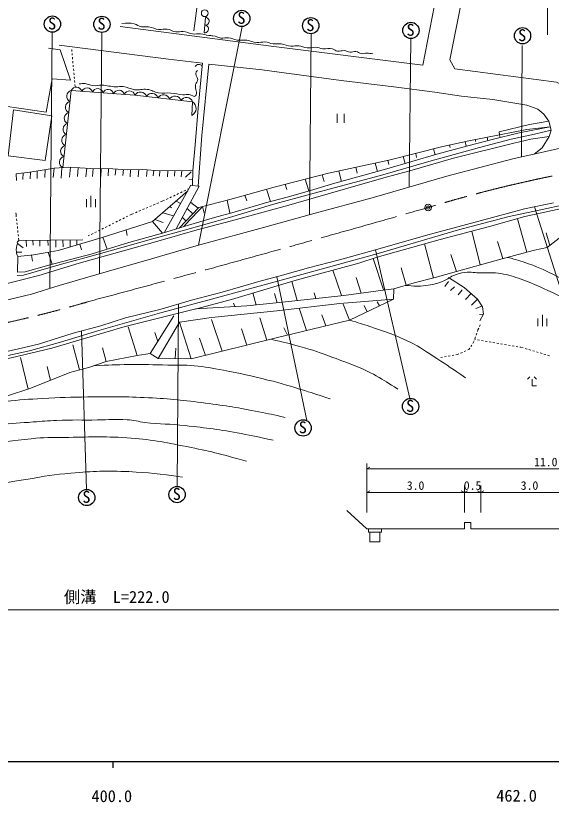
# Model space of a CAD drawing. Units: millimetres, scale not verified, with parts at other scales. Extents: x 40000 to 680000, y 20000 to 380000.
# Drawn here: x 453090 to 535332, y 198715 to 319535 of the extents above; entities that cross this region are included whole.
import ezdxf
from ezdxf.enums import TextEntityAlignment as Align

# ---------------------------------------------------------------- set-up
doc = ezdxf.new("R2010")
doc.units = ezdxf.units.MM
doc.header["$LTSCALE"] = 1000
doc.header["$PDMODE"] = 32
doc.header["$PDSIZE"] = 500
doc.linetypes.add('CHAIN', pattern=[18.5, 12, -1.5, 3.5, -1.5])
for name, color, linetype, lineweight in [('M-BGD', 7, 'Continuous', 13), ('M-BMK', 2, 'CHAIN', 13), ('M-BMK-SRVR', 3, 'Continuous', 13), ('M-STR-HTXT', 7, 'Continuous', 13), ('M-TTL-BAND', 7, 'Continuous', 25)]:
    doc.layers.add(name, color=color, linetype=linetype, lineweight=lineweight)
doc.styles.add('ＭＳ ゴシック', font='')
doc.styles.get('ＭＳ ゴシック').set_extended_font_data('MS Gothic')

msp = doc.modelspace()

# ---------------------------------------------------------------- linework, layer by layer
at = {"layer": 'M-BGD'}
for p, q in [((481466, 324792), (480418, 317228)), ((482036, 316912), (482233, 319274)), ((487844, 317867), (481169, 284308)), ((458683, 317000), (458339, 277650)), ((466306, 316967), (465966, 279894)), ((498463, 316757), (498181, 288937)), ((513760, 316026), (513518, 293202)), ((461691, 314339), (461717, 314053)), ((530777, 297834), (530881, 314983)), ((461744, 313754), (461771, 313455)), ((461799, 313156), (461826, 312858)), ((461853, 312559), (461880, 312260)), ((461907, 311961), (461934, 311662)), ((461961, 311364), (461988, 311065)), ((462015, 310766), (462042, 310467)), ((462069, 310169), (462096, 309870)), ((462124, 309571), (462151, 309272)), ((462178, 308973), (462204, 308687)), ((502469, 304465), (502469, 303065)), ((503519, 303065), (503519, 304465)), ((525510, 300881), (525588, 300329)), ((527396, 301245), (527505, 300820)), ((519708, 299664), (519816, 299278)), ((522100, 300205), (522239, 299477)), ((523677, 300527), (523716, 300201)), ((517251, 299076), (517517, 298182)), ((510240, 297328), (510367, 296665)), ((512563, 297903), (512884, 296826)), ((514520, 298393), (514658, 297773)), ((458993, 296107), (458842, 294684)), ((460169, 296195), (460076, 294571)), ((461517, 296259), (461329, 294741)), ((462676, 296184), (462583, 294856)), ((463984, 296100), (463879, 294779)), ((464972, 296055), (464877, 294829)), ((466222, 296038), (466145, 294823)), ((467331, 296022), (467270, 294962)), ((505312, 296248), (505545, 295366)), ((508284, 296899), (508651, 295612)), ((453172, 295259), (453182, 294213)), ((454221, 295388), (454199, 294373)), ((455333, 295530), (455282, 294505)), ((456366, 295704), (456356, 294533)), ((457624, 295905), (457533, 294675)), ((468469, 295985), (468384, 295034)), ((469624, 295912), (469531, 295006)), ((470738, 295883), (470688, 294795)), ((472001, 295909), (471880, 294790)), ((473296, 295874), (473185, 294857)), ((474287, 295801), (474215, 294940)), ((475195, 295734), (475185, 294890)), ((476470, 295745), (476409, 294785)), ((477545, 295754), (477490, 294890)), ((478598, 295763), (478498, 294763)), ((480022, 295550), (479185, 294724)), ((480297, 295778), (480211, 293453)), ((500172, 295089), (500459, 294094)), ((502730, 295682), (503114, 294090)), ((480247, 294431), (479684, 294386)), ((494451, 293638), (494712, 292821)), ((497561, 294427), (498107, 292616)), ((474102, 287912), (479498, 292627)), ((478377, 292355), (478648, 292484)), ((478919, 292612), (479190, 292741)), ((479462, 292869), (479699, 292982)), ((480211, 293453), (481117, 293358)), ((491602, 292884), (492230, 291015)), ((463941, 290116), (463941, 291341)), ((464641, 290116), (464641, 291866)), ((465341, 290116), (465341, 291341)), ((475700, 291087), (475937, 291199)), ((476208, 291328), (476479, 291456)), ((476750, 291585), (477022, 291713)), ((477293, 291842), (477564, 291970)), ((477835, 292098), (478106, 292227)), ((485567, 291198), (485992, 289199)), ((488288, 291954), (488596, 291124)), ((473115, 289983), (473391, 290101)), ((473667, 290219), (473943, 290336)), ((474219, 290454), (474495, 290572)), ((474771, 290690), (475047, 290808)), ((475322, 290926), (475700, 291087)), ((476754, 290229), (477012, 290050)), ((477712, 291067), (478399, 290684)), ((481127, 289973), (479999, 290868)), ((481763, 290213), (482030, 289203)), ((532762, 290196), (541220, 263352)), ((453106, 289282), (453138, 288988)), ((453138, 288988), (453176, 288636)), ((470597, 288893), (470806, 288997)), ((470806, 288997), (471184, 289158)), ((471460, 289276), (471736, 289394)), ((472012, 289512), (472288, 289629)), ((472563, 289747), (472839, 289865)), ((475669, 289282), (477334, 288801)), ((479422, 289920), (480269, 289089)), ((453208, 288338), (453240, 288040)), ((453272, 287741), (453304, 287443)), ((467912, 287555), (468180, 287689)), ((468449, 287822), (468717, 287956)), ((468986, 288090), (469255, 288224)), ((469523, 288357), (469792, 288491)), ((470060, 288625), (470329, 288759)), ((475646, 286138), (474102, 287912)), ((474464, 288229), (475713, 287799)), ((478683, 288555), (479234, 288022)), ((531589, 283200), (530161, 288355)), ((453336, 287145), (453369, 286847)), ((453401, 286548), (453433, 286250)), ((465227, 286217), (465495, 286351)), ((465764, 286485), (466032, 286618)), ((466301, 286752), (466569, 286886)), ((466838, 287020), (467106, 287153)), ((467375, 287287), (467643, 287421)), ((470024, 286627), (470213, 285797)), ((524391, 281256), (523157, 286436)), ((453465, 285952), (453497, 285654)), ((453529, 285355), (453567, 285004)), ((464212, 285711), (464421, 285816)), ((464690, 285949), (464958, 286083)), ((466488, 285512), (467129, 283652)), ((535103, 284251), (534554, 286165)), ((453353, 284523), (454229, 283902)), ((463414, 285116), (453567, 285004)), ((454709, 285017), (454737, 284081)), ((455727, 285028), (455764, 284278)), ((456801, 285041), (456800, 284147)), ((458034, 285055), (458063, 284241)), ((459268, 285069), (459259, 284005)), ((460323, 285081), (460370, 284034)), ((461463, 285094), (461468, 284031)), ((462480, 285105), (462468, 284325)), ((462929, 284461), (463190, 283566)), ((517242, 279241), (515888, 284482)), ((527886, 282220), (527090, 284862)), ((453199, 283196), (454050, 283195)), ((455494, 282767), (455674, 281843)), ((458084, 283209), (458670, 281360)), ((508322, 283559), (513607, 260755)), ((520774, 280239), (519932, 282861)), ((453396, 282564), (453351, 280146)), ((509590, 277406), (508004, 282240)), ((503139, 276543), (501797, 280445)), ((513057, 278166), (512263, 280795)), ((493212, 279441), (497795, 257343)), ((506151, 276942), (505362, 279306)), ((496321, 275781), (495495, 278725)), ((519567, 278735), (518993, 277962)), ((520490, 277915), (519850, 277350)), ((490020, 275100), (489506, 276947)), ((493223, 275437), (492820, 276875)), ((499184, 276101), (498942, 276988)), ((521658, 277425), (521055, 276672)), ((523014, 276872), (522157, 275956)), ((508975, 274988), (508609, 275592)), ((523992, 276008), (523061, 275080)), ((478088, 275264), (477882, 247232)), ((486755, 274846), (486547, 275378)), ((497764, 271170), (496611, 274603)), ((504360, 272772), (503391, 275234)), ((507069, 274073), (506621, 275008)), ((524683, 274946), (523768, 274553)), ((491650, 269681), (490577, 273123)), ((500699, 271883), (500123, 273595)), ((524937, 273677), (524305, 273649)), ((533961, 271824), (533961, 273574)), ((480041, 266825), (478245, 272451)), ((484780, 267991), (483132, 272883)), ((524318, 271808), (524438, 272065)), ((533261, 271824), (533261, 273049)), ((534661, 271824), (534661, 273049)), ((463206, 271115), (463981, 246780)), ((471763, 267352), (470356, 271734)), ((474890, 269486), (474459, 270899)), ((488557, 268920), (487759, 271458)), ((494830, 270458), (494245, 271603)), ((523784, 270469), (523883, 270752)), ((523983, 271035), (524070, 271280)), ((524070, 271280), (524190, 271537)), ((482234, 267365), (481304, 269991)), ((523397, 269375), (523484, 269620)), ((523564, 269846), (523715, 269820)), ((523584, 269903), (523684, 270186)), ((524011, 269769), (524307, 269718)), ((524602, 269667), (524898, 269616)), ((525194, 269565), (525489, 269514)), ((525785, 269463), (526080, 269413)), ((462890, 265127), (461854, 268996)), ((466976, 266407), (466401, 268500)), ((477568, 266856), (477665, 268488)), ((522495, 268196), (522693, 268286)), ((522693, 268286), (522801, 268453)), ((522964, 268704), (523127, 268956)), ((523290, 269208), (523397, 269375)), ((526376, 269362), (526672, 269311)), ((526967, 269260), (527263, 269209)), ((527559, 269158), (527854, 269107)), ((528150, 269056), (528446, 269005)), ((528741, 268954), (529037, 268903)), ((529332, 268852), (529628, 268801)), ((529924, 268750), (530219, 268699)), ((530515, 268648), (530667, 268622)), ((530667, 268622), (531041, 268510)), ((531328, 268425), (531616, 268339)), ((531903, 268253), (532191, 268167)), ((455013, 262171), (453800, 267043)), ((518370, 267021), (518618, 267066)), ((518913, 267119), (519208, 267173)), ((519503, 267226), (519798, 267280)), ((520094, 267333), (520389, 267387)), ((520684, 267440), (520932, 267485)), ((520932, 267485), (521129, 267575)), ((521403, 267699), (521676, 267824)), ((521949, 267948), (522222, 268072)), ((532478, 268082), (532766, 267996)), ((533053, 267910), (533341, 267824)), ((533628, 267739), (533916, 267653)), ((534203, 267567), (534491, 267481)), ((534778, 267396), (535066, 267310)), ((458411, 263513), (457931, 265634)), ((532024, 264075), (531674, 263725)), ((532374, 262675), (532374, 263725)), ((533074, 263725), (532724, 264075)), ((533074, 262675), (532374, 262675))]:
    msp.add_line(p, q, dxfattribs=at)
for points in [[(518840, 328569), (515588, 311943), (492340, 314856), (469143, 317892)], [(544348, 300760), (543183, 301255), (542448, 301717), (541629, 302932), (540285, 305768), (539132, 307401), (537905, 308434), (536135, 309348), (529892, 310148), (520509, 311364), (519779, 312763), (522793, 327945)], [(431137, 307897), (433697, 298123), (434714, 298094), (435898, 293961), (442623, 295578), (441454, 300237), (446737, 301534), (446978, 300765), (450884, 301582), (451461, 305633), (457785, 304720), (458668, 309844), (461518, 309636), (459901, 314311), (458140, 314567)], [(481738, 311800), (481758, 312240), (476533, 312854), (459785, 315008)], [(480297, 295778), (480651, 299704), (481114, 305347), (481738, 311800)], [(532705, 298269), (533911, 299219), (535000, 301000), (535311, 301943), (534935, 303356), (534181, 304392), (533262, 305199), (531560, 305788), (526361, 306654), (521567, 307172), (517461, 307813), (511169, 308632), (503050, 309602), (494310, 310760), (490943, 311230), (482758, 312088), (481667, 301127), (481117, 293358)], [(480135, 304234), (480231, 306300), (471393, 307325), (461606, 308030), (460299, 296205)], [(527396, 301245), (527323, 301719), (531995, 302849), (534935, 303356)], [(453351, 280146), (454531, 280218), (458177, 281233), (464826, 282948), (470477, 284677), (475646, 286138), (479621, 287370), (483622, 288539), (486647, 289381), (491439, 290811), (494769, 291669), (497849, 292539), (502109, 293813), (510081, 296005), (517738, 298247), (522495, 299546), (526253, 300498), (530388, 301563), (535169, 302476)], [(478163, 286918), (481224, 290073), (485952, 291298), (492761, 293210), (501115, 295329), (510402, 297363), (518656, 299427), (522659, 300331), (527396, 301245), (531587, 302083), (535169, 302476)], [(401517, 273508), (409086, 273393), (415707, 273581), (422026, 274156), (430755, 274830), (436039, 275414), (441201, 276205), (446296, 277119), (449921, 277943), (456656, 279634), (462825, 281536), (470006, 283525), (474904, 284900), (480977, 286643), (486223, 288018), (495030, 290458), (504071, 293067), (509628, 294621), (513970, 295807), (520299, 297644), (529595, 299980), (532204, 300564), (535000, 301000)], [(453309, 279641), (454270, 279670), (460101, 281367), (463924, 282403), (467607, 283439), (473917, 285210), (478673, 286472), (485897, 288535), (492509, 290522), (498932, 292279), (509124, 294973), (516506, 297166), (524333, 299273), (529156, 300563), (532772, 301326), (535311, 301943)], [(401001, 271194), (408319, 271090), (413179, 271156), (418095, 271365), (424010, 271761), (429548, 272335), (435020, 272910), (441010, 273795), (444299, 274360), (450788, 275632), (455488, 276753), (459736, 278090), (466988, 280190), (473929, 282178), (480814, 284212), (491726, 287162), (499091, 289187), (507822, 291541), (519296, 294887), (529438, 297532), (538583, 299595)], [(453172, 295259), (455235, 295514), (457137, 295834), (458993, 296107), (461253, 296276), (464606, 296060), (468025, 296013), (470256, 295873), (472633, 295922), (475195, 295734), (480297, 295778)], [(508596, 282432), (518260, 285149), (525823, 287136), (531286, 288672), (540469, 290687), (549869, 292552), (553293, 293058), (557456, 293682), (562948, 294114), (567196, 294460), (571276, 294712), (578199, 294787)], [(480211, 293453), (479982, 293484), (475867, 286207)], [(481117, 293358), (481273, 293341), (477724, 286782)], [(511149, 277608), (514271, 278521), (517505, 279305), (520774, 280239), (526670, 281896), (530249, 282847), (532754, 283507), (534713, 283949), (538669, 287001), (542012, 287736), (543585, 288009), (545083, 289196), (547164, 289808), (550282, 290542), (551591, 290844), (553164, 291070), (554040, 292181), (558976, 292857), (562122, 292989), (565239, 290540), (566011, 289928), (567311, 288638), (569973, 288424), (578172, 288328)], [(409224, 262635), (415704, 262757), (421815, 263177), (425271, 263347), (432128, 264289), (435806, 264659), (438566, 265026), (443228, 265667), (445582, 265940), (450678, 267080), (455189, 268059), (459955, 269396), (465832, 271158), (475532, 273927), (482605, 275848), (494441, 279069), (508729, 282987), (521108, 286627), (528887, 288671), (533474, 289675), (541970, 291492)], [(448940, 267365), (453489, 268373), (456567, 269084), (461888, 270761), (466164, 271910), (469951, 273124), (475244, 274423), (480085, 275855), (484785, 277070), (490427, 278690), (494062, 279670), (498065, 280828), (502831, 282052), (508322, 283559), (516037, 285774), (524401, 288034), (531220, 289880), (535684, 290794)], [(478896, 287145), (479792, 288130), (481393, 289842), (481763, 290213)], [(474102, 287912), (466348, 285468), (459607, 283482), (457898, 283176), (455826, 282799), (453396, 282564)], [(480627, 274469), (486209, 275969), (496136, 278915), (505791, 281525), (508596, 282432)], [(519565, 279342), (521967, 277798), (523992, 276008), (524764, 274821), (524937, 273677), (524376, 272668)], [(480771, 274505), (488589, 274950), (493616, 275478), (503495, 276583), (509900, 277448), (511149, 277608), (511111, 276014)], [(504360, 272772), (511111, 276014), (502849, 275310)], [(410787, 262116), (417692, 262464), (424926, 262945), (432055, 263642), (440089, 264715), (446758, 265789), (452399, 266995), (458644, 268483), (463654, 269952), (469908, 271798), (480771, 274505)], [(502849, 275310), (493197, 274217), (483148, 273155), (478245, 272451)], [(474952, 266889), (473735, 267625), (477354, 273453)], [(478245, 272451), (474952, 266889), (480041, 266825)], [(480041, 266825), (493097, 270037), (504360, 272772)], [(410705, 261589), (417356, 261347), (430566, 260739), (441854, 260195), (444576, 260179), (447602, 260451), (451669, 261075), (455432, 262308), (461372, 264710), (464462, 265558), (466976, 266407), (471763, 267352), (473735, 267625)]]:
    msp.add_lwpolyline(points, dxfattribs=at)
msp.add_lwpolyline([(452762, 305074), (451905, 298034), (457604, 297281), (458630, 304147)], close=True, dxfattribs=at)
msp.add_circle((482111, 319919), 518, dxfattribs=at)
at = {"layer": 'M-BGD', "lineweight": 25}
for centre in [(487799, 319116), (458727, 318249), (466317, 318217), (498387, 318005), (513775, 317276), (530915, 316452), (513719, 259510), (497224, 256217), (463998, 245530), (477871, 245982)]:
    msp.add_circle(centre, 1250, dxfattribs=at)
at = {"layer": 'M-BGD'}
for centre, radius, start, end in [((482191, 318683), 592, 264.51184, 85.95483), ((482093, 317502), 592, 264.51184, 85.95483), ((481220, 311433), 635, 35.25397, 153.85331), ((462403, 307714), 857, 13.33816, 158.41979), ((464034, 307597), 857, 13.33816, 158.41979), ((465665, 307479), 857, 13.33816, 158.41979), ((467296, 307362), 857, 13.33816, 158.41979), ((468927, 307244), 857, 13.33816, 158.41979), ((461812, 307152), 902, 103.24331, 244.14152), ((470559, 307127), 857, 13.33816, 158.41979), ((472235, 306865), 960, 15.39915, 151.37393), ((474003, 306660), 960, 15.39915, 151.37393), ((475770, 306455), 960, 15.39915, 151.37393), ((477538, 306250), 960, 15.39915, 151.37393), ((479306, 306045), 960, 15.39915, 151.37393), ((461626, 305463), 902, 103.24331, 244.14152), ((479593, 305295), 1191, 297.07906, 57.59493), ((461439, 303773), 902, 103.24331, 244.14152), ((461252, 302084), 902, 103.24331, 244.14152), ((461065, 300395), 902, 103.24331, 244.14152), ((460879, 298706), 902, 103.24331, 244.14152), ((460692, 297016), 902, 103.24331, 244.14152), ((455557, 283605), 2388, 157.38699, 188.04497), ((453674, 284668), 352, 107.61259, 204.21251), ((454899, 283379), 1710, 183.62237, 208.45481)]:
    msp.add_arc(centre, radius, start, end, dxfattribs=at)
for points, knots in [([(469408, 318347), (470236, 318408), (470582, 318475), (471292, 318281), (471739, 318159), (471939, 317927), (472394, 317838), (472816, 317755), (473068, 317889), (473496, 317838), (474136, 317762), (474445, 317453), (475088, 317405), (475580, 317368), (475858, 317539), (476350, 317490), (476895, 317435), (477132, 317093), (477678, 317038), (478111, 316994), (478355, 317152), (478789, 317122), (479377, 317082), (479662, 316800), (480249, 316736), (480728, 316684), (481002, 316789), (481483, 316755), (481978, 316720), (482233, 316551), (482726, 316491), (482975, 316461), (483118, 316489), (483366, 316454), (483866, 316382), (484107, 316148), (484610, 316105), (485057, 316067), (485312, 316192), (485759, 316143), (486287, 316085), (486551, 315881), (487077, 315804), (487667, 315718), (488011, 315839), (488603, 315766), (489206, 315692), (489513, 315463), (490119, 315418), (490601, 315381), (490871, 315533), (491353, 315502), (491857, 315470), (492113, 315273), (492615, 315220), (493105, 315168), (493387, 315265), (493877, 315210), (494467, 315145), (494765, 314912), (495356, 314862), (495822, 314823), (496087, 314952), (496552, 314909), (497062, 314862), (497314, 314634), (497824, 314589), (498331, 314544), (498615, 314706), (499123, 314683), (499572, 314663), (499807, 314515), (500254, 314476), (500840, 314425), (501183, 314554), (501761, 314438), (502067, 314377), (502176, 314140), (502486, 314099), (502888, 314046), (503117, 314207), (503522, 314174), (503886, 314146), (504062, 313964), (504426, 313939), (504782, 313914), (504977, 314109), (505330, 314061), (505668, 314016), (505794, 313768), (506131, 313713), (506488, 313655), (506692, 313789), (507054, 313779), (507394, 313769), (507525, 313747), (507920, 313675)], [0, 0, 0, 0, 1, 1, 1, 2, 2, 2, 3, 3, 3, 4, 4, 4, 5, 5, 5, 6, 6, 6, 7, 7, 7, 8, 8, 8, 9, 9, 9, 10, 10, 10, 11, 11, 11, 12, 12, 12, 13, 13, 13, 14, 14, 14, 15, 15, 15, 16, 16, 16, 17, 17, 17, 18, 18, 18, 19, 19, 19, 20, 20, 20, 21, 21, 21, 22, 22, 22, 23, 23, 23, 24, 24, 24, 25, 25, 25, 26, 26, 26, 27, 27, 27, 28, 28, 28, 29, 29, 29, 30, 30, 30, 31, 31, 31, 32, 32, 32, 32]), ([(462828, 309054), (463239, 309115), (463397, 309128), (463761, 309101), (464223, 309067), (464450, 308862), (464910, 308800), (465464, 308725), (465782, 308881), (466341, 308866), (467170, 308844), (467621, 308637), (468451, 308621), (468904, 308612), (469159, 308714), (469609, 308668), (470295, 308598), (470622, 308276), (471305, 308178), (472073, 308068), (472522, 308326), (473292, 308225), (473998, 308133), (474331, 307797), (475034, 307688), (475754, 307577), (476173, 307711), (476899, 307660), (477634, 307609), (478029, 307425), (478764, 307387), (479139, 307368), (479351, 307456), (479725, 307425), (480107, 307392), (480481, 306994), (480685, 307218), (481051, 307617), (480608, 308298), (480716, 308977), (480766, 309292), (481045, 309410), (481036, 309730), (481023, 310200), (480532, 310536), (480812, 310914), (480875, 311000), (480915, 311056), (481004, 311107)], [0, 0, 0, 0, 1, 1, 1, 2, 2, 2, 3, 3, 3, 4, 4, 4, 5, 5, 5, 6, 6, 6, 7, 7, 7, 8, 8, 8, 9, 9, 9, 10, 10, 10, 11, 11, 11, 12, 12, 12, 13, 13, 13, 14, 14, 14, 15, 15, 15, 16, 16, 16, 16]), ([(528625, 282416), (530152, 282017), (530605, 281876), (531844, 281438), (533626, 280807), (534588, 280343), (536263, 279468), (537772, 278681), (538614, 278211), (539978, 277195), (541116, 276347), (541598, 275682), (542716, 274809), (543670, 274064), (544194, 273604), (545278, 273064), (546248, 272580), (546855, 272348), (547936, 272263), (548828, 272193), (549354, 272287), (550209, 272551), (551235, 272869), (551835, 273099), (552675, 273768), (553552, 274467), (553899, 275027), (554564, 275930), (554956, 276460), (555082, 276823), (555493, 277339), (556511, 278615), (557328, 279105), (558535, 280205), (559470, 281056), (559980, 281557), (561001, 282302), (562622, 283485), (563623, 284027), (565406, 284949), (567125, 285838), (568182, 286136), (569953, 286918), (571238, 287486), (571644, 287667), (573236, 288386)], [0, 0, 0, 0, 1, 1, 1, 2, 2, 2, 3, 3, 3, 4, 4, 4, 5, 5, 5, 6, 6, 6, 7, 7, 7, 8, 8, 8, 9, 9, 9, 10, 10, 10, 11, 11, 11, 12, 12, 12, 13, 13, 13, 14, 14, 14, 15, 15, 15, 15]), ([(512896, 278119), (514338, 277995), (514853, 277924), (516089, 278092), (517078, 278226), (517637, 278344), (518575, 278685), (519304, 278950), (519608, 279328), (520327, 279617), (520979, 279879), (521362, 280015), (522060, 280098), (523047, 280214), (523610, 280051), (524603, 280022), (525762, 279988), (526429, 280142), (527570, 279938), (528826, 279712), (529511, 279474), (530715, 279052), (532941, 278273), (534121, 277656), (536260, 276664), (537866, 275919), (538796, 275547), (540311, 274630), (541387, 273979), (541936, 273529), (542953, 272789), (543923, 272083), (544515, 271746), (545410, 270947), (546068, 270359), (546283, 269863), (546980, 269322), (547559, 268873), (547980, 268769), (548628, 268427), (549340, 268052), (549573, 267938), (550465, 267495)], [0, 0, 0, 0, 1, 1, 1, 2, 2, 2, 3, 3, 3, 4, 4, 4, 5, 5, 5, 6, 6, 6, 7, 7, 7, 8, 8, 8, 9, 9, 9, 10, 10, 10, 11, 11, 11, 12, 12, 12, 13, 13, 13, 14, 14, 14, 14]), ([(504360, 272772), (505859, 272338), (506268, 272200), (507479, 271796), (509903, 270989), (511266, 270520), (513576, 269428), (515310, 268609), (516151, 267902), (517768, 266870), (519505, 265761), (520062, 265373), (522150, 263930)], [0, 0, 0, 0, 1, 1, 1, 2, 2, 2, 3, 3, 3, 4, 4, 4, 4]), ([(492257, 269831), (494391, 269361), (494989, 269220), (496715, 268733), (498730, 268164), (499844, 267784), (501806, 267052), (504455, 266064), (505993, 265585), (508459, 264202), (509779, 263462), (510266, 263184), (511752, 262161)], [0, 0, 0, 0, 1, 1, 1, 2, 2, 2, 3, 3, 3, 4, 4, 4, 4]), ([(465032, 265751), (467632, 265887), (468334, 265920), (470452, 265949), (472804, 265982), (474121, 265912), (476473, 265869), (478043, 265840), (478928, 265915), (480492, 265773), (482257, 265613), (483232, 265393), (484975, 265068), (487667, 264566), (489172, 264250), (491828, 263579), (494050, 263018), (495276, 262629), (497464, 261946), (498989, 261470), (499483, 261311), (501354, 260681)], [0, 0, 0, 0, 1, 1, 1, 2, 2, 2, 3, 3, 3, 4, 4, 4, 5, 5, 5, 6, 6, 6, 7, 7, 7, 7]), ([(442626, 258706), (444492, 259133), (445001, 259241), (446534, 259528), (448475, 259892), (449568, 260079), (451530, 260297), (453750, 260543), (455000, 260628), (457230, 260745), (459942, 260888), (461463, 260945), (464179, 260969), (467808, 261002), (469845, 261037), (473470, 260856), (476902, 260685), (478824, 260500), (482229, 260039), (485444, 259604), (487244, 259330), (490426, 258694), (492013, 258377), (492538, 258275), (494477, 257830)], [0, 0, 0, 0, 1, 1, 1, 2, 2, 2, 3, 3, 3, 4, 4, 4, 5, 5, 5, 6, 6, 6, 7, 7, 7, 8, 8, 8, 8]), ([(420380, 246561), (422432, 247910), (423052, 248298), (424849, 249265), (426990, 250419), (428246, 250972), (430517, 251843), (432442, 252582), (433575, 252846), (435544, 253460), (436953, 253900), (437741, 254154), (439163, 254548), (441242, 255124), (442435, 255344), (444548, 255778), (445143, 255901), (445484, 255931), (446084, 256025), (447817, 256295), (448782, 256493), (450525, 256689), (452576, 256921), (453733, 256973), (455790, 257132), (457186, 257240), (457967, 257310), (459366, 257372), (461824, 257482), (463205, 257413), (465667, 257438), (467432, 257457), (468425, 257598), (470187, 257485), (471268, 257416), (471852, 257185), (472928, 257061), (475344, 256783), (476718, 256842), (479135, 256572), (482493, 256197), (484378, 255979), (487699, 255358), (489633, 254997), (490285, 254871), (492631, 254333)], [0, 0, 0, 0, 1, 1, 1, 2, 2, 2, 3, 3, 3, 4, 4, 4, 5, 5, 5, 6, 6, 6, 7, 7, 7, 8, 8, 8, 9, 9, 9, 10, 10, 10, 11, 11, 11, 12, 12, 12, 13, 13, 13, 14, 14, 14, 15, 15, 15, 15]), ([(431588, 247286), (434203, 248645), (435019, 248999), (437282, 249955), (441341, 251670), (443741, 252366), (448026, 253397), (450881, 254085), (452532, 254274), (455455, 254566), (457440, 254765), (458565, 254720), (460560, 254757), (464313, 254827), (466423, 254944), (470168, 254703), (473789, 254469), (475795, 254034), (479356, 253342), (482976, 252639), (484215, 252297), (488530, 251116)], [0, 0, 0, 0, 1, 1, 1, 2, 2, 2, 3, 3, 3, 4, 4, 4, 5, 5, 5, 6, 6, 6, 7, 7, 7, 7]), ([(442673, 245371), (444889, 246146), (445548, 246342), (447423, 246854), (450331, 247647), (452023, 247840), (454992, 248360), (457549, 248808), (458989, 249051), (461576, 249274), (465040, 249572), (467001, 249646), (470476, 249500), (473701, 249364), (474863, 249211), (478698, 248661)], [0, 0, 0, 0, 1, 1, 1, 2, 2, 2, 3, 3, 3, 4, 4, 4, 5, 5, 5, 5])]:
    msp.add_open_spline(points, degree=3, knots=knots, dxfattribs=at)
at = {"layer": 'M-BMK'}
for centre, radius, start, end in [((576346, 94149), 204882, 101.50722, 107.00683), ((-324086, 3223507), 3051475, 284.97357, 285.9884), ((411660, 453608), 185595, 279.81244, 286.48797)]:
    msp.add_arc(centre, radius, start, end, dxfattribs=at)
at = {"layer": 'M-BMK-SRVR'}
msp.add_circle((516421, 290071), 500, dxfattribs=at)
msp.add_point((516421, 290071), dxfattribs=at)
at = {"layer": 'M-STR-HTXT'}
for p, q in [((534736, 339988), (534736, 316612)), ((506992, 243229), (506992, 250738)), ((506992, 249927), (507492, 250177)), ((506992, 249927), (561992, 249927)), ((506992, 246313), (507492, 246563)), ((521992, 246313), (521492, 246563)), ((521992, 243229), (521992, 247370)), ((521992, 246313), (522492, 246563)), ((524492, 246313), (523992, 246563)), ((524492, 243229), (524492, 247370)), ((524492, 246313), (524992, 246563)), ((506992, 246313), (521992, 246313)), ((521992, 246313), (524492, 246313)), ((524492, 246313), (539492, 246313)), ((506992, 240696), (503912, 243535)), ((507492, 240196), (508992, 240196)), ((577661, 228257), (355030, 228257))]:
    msp.add_line(p, q, dxfattribs=at)
for points in [[(506992, 240696), (521992, 240696), (521992, 241696), (522992, 241696), (522992, 240696), (524492, 240696)], [(507242, 240696), (507242, 240196), (507492, 240196), (507492, 238696), (508992, 238696), (508992, 240196), (509242, 240196), (509242, 240696)], [(524492, 240696), (539492, 240696), (554492, 240696), (561992, 240696)]]:
    msp.add_lwpolyline(points, dxfattribs=at)
at = {"layer": 'M-TTL-BAND'}
for p, q in [((40000, 205000), (579000, 205000)), ((468000, 205000), (468000, 204000))]:
    msp.add_line(p, q, dxfattribs=at)

# ---------------------------------------------------------------- texts
at = {"layer": 'M-BGD', "style": 'ＭＳ ゴシック'}
for p in [(458049, 316875), (465638, 316843), (487120, 317743), (497708, 316631), (513097, 315903), (530237, 315078), (513040, 258136), (496545, 254843), (463319, 244157), (477193, 244608)]:
    msp.add_text('S', height=1833, dxfattribs=at).set_placement(p, align=Align.BOTTOM_LEFT)
at = {"layer": 'M-STR-HTXT', "style": 'ＭＳ ゴシック'}
for s, p in [('11.0', (534492, 249927)), ('3.0', (514492, 246313)), ('0.5', (523242, 246313)), ('3.0', (531992, 246313))]:
    msp.add_text(s, height=1320, dxfattribs=at).set_placement(p, align=Align.BOTTOM_CENTER)
msp.add_text('側溝\u3000L=222.0', height=1833, dxfattribs=at).set_placement((460494, 228795), align=Align.BOTTOM_LEFT)
at = {"layer": 'M-TTL-BAND', "style": 'ＭＳ ゴシック'}
for s, p in [('462.0', (530007, 198260)), ('400.0', (467844, 198195))]:
    msp.add_text(s, height=1833, dxfattribs=at).set_placement(p, align=Align.BOTTOM_CENTER)

doc.saveas('drawing.dxf')
